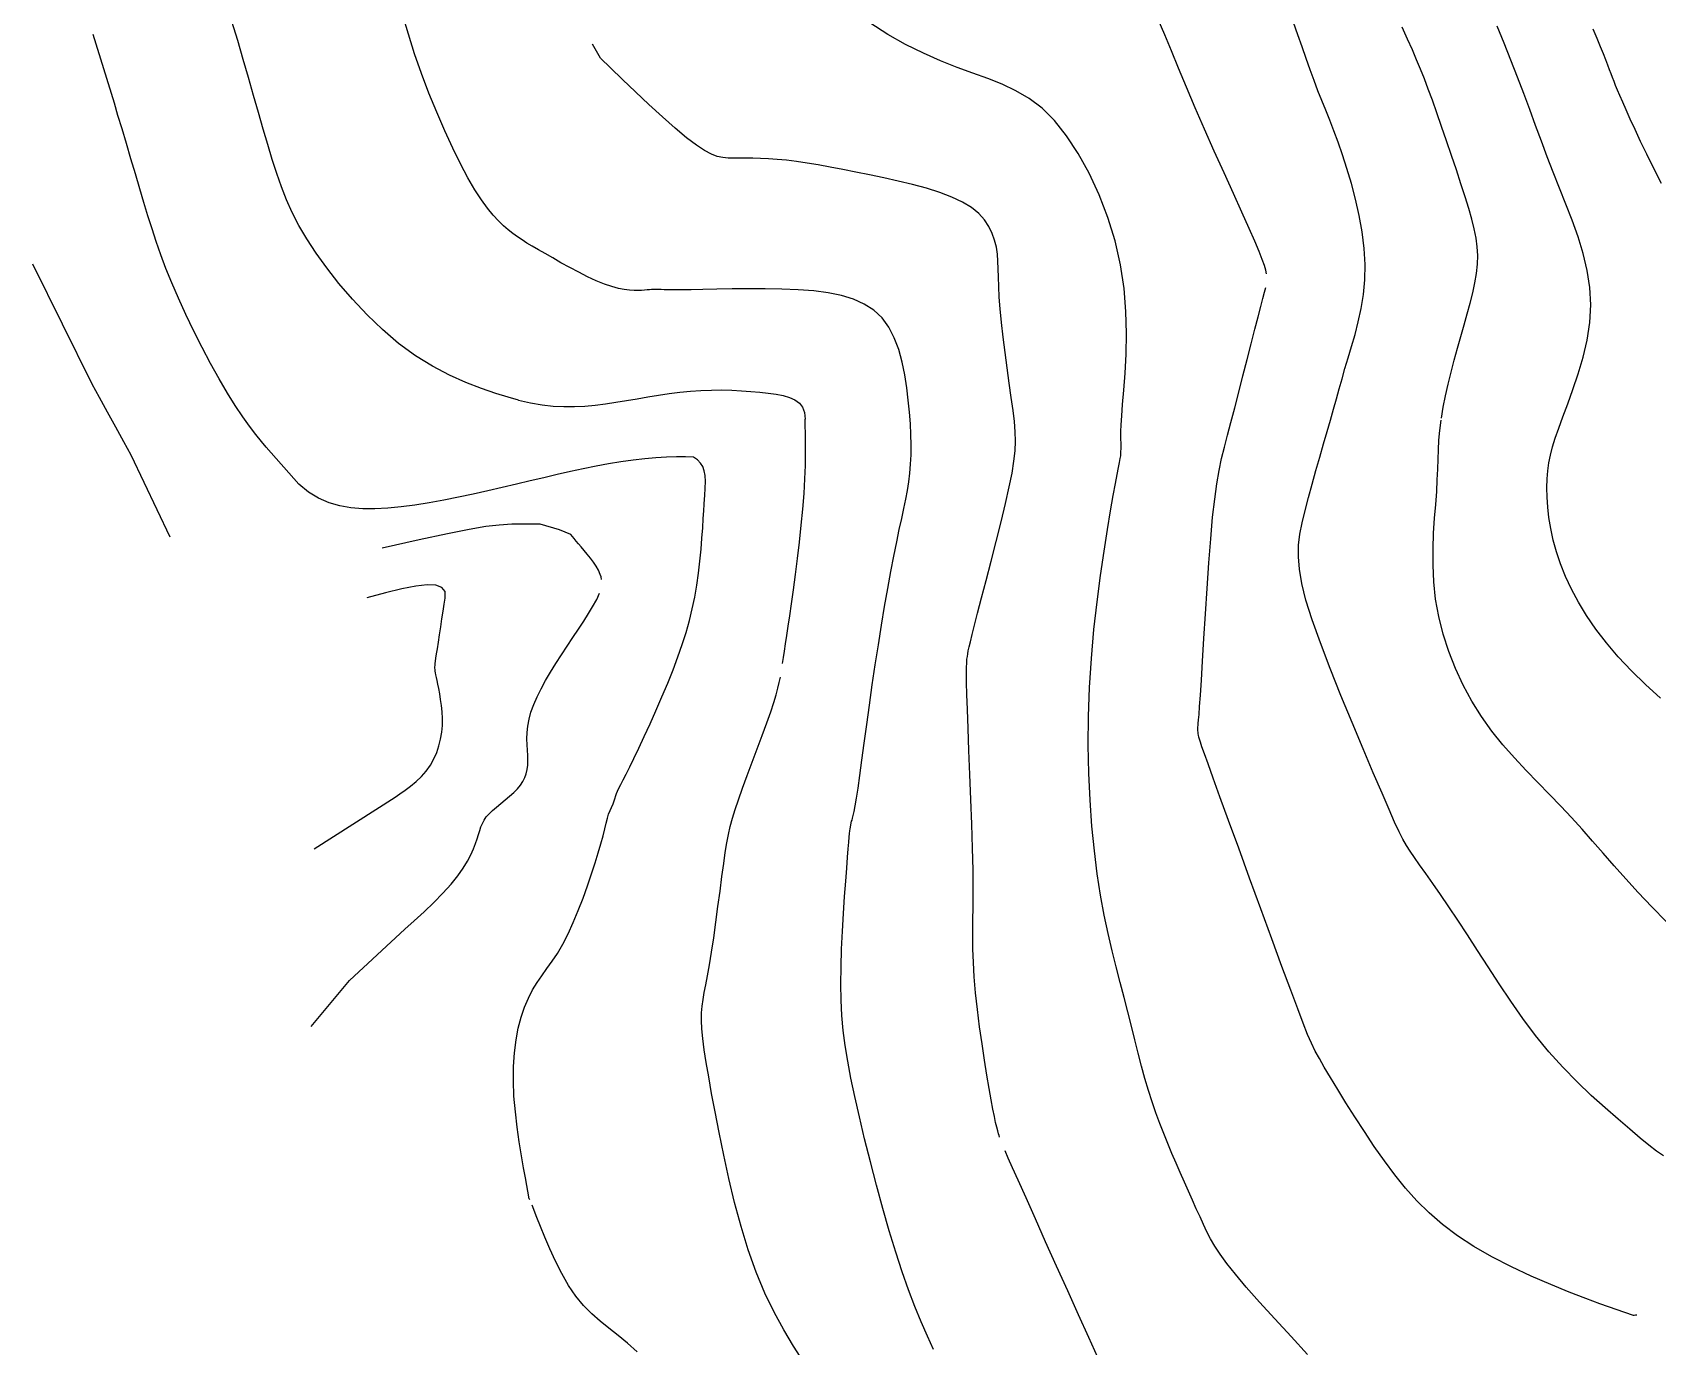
# Model space of a CAD drawing. Header units: millimetres. Extents: x 2235526 to 2245569, y 371981 to 382303.
# Drawn here: x 2242881.4 to 2243091.6, y 379134.2 to 379304.3 of the extents above; entities that cross this region are included whole.
import ezdxf

# ---------------------------------------------------------------- set-up
doc = ezdxf.new("R2010")
doc.units = ezdxf.units.MM
doc.linetypes.add('CONTI', pattern=[0])
for name, color, linetype, transparency in [('139', 10, 'CONTI', 0.7), ('141', 10, 'CONTI', 0.7), ('143', 10, 'CONTI', 0.7), ('145', 10, 'CONTI', 0.7), ('147', 10, 'CONTI', 0.7), ('149', 10, 'CONTI', 0.7), ('151', 10, 'CONTI', 0.7), ('153', 10, 'CONTI', 0.7), ('155', 10, 'CONTI', 0.7), ('157', 10, 'CONTI', 0.7), ('159', 10, 'CONTI', 0.7), ('161', 10, 'CONTI', 0.7)]:
    doc.layers.add(name, color=color, linetype=linetype, transparency=transparency)

msp = doc.modelspace()

# ---------------------------------------------------------------- linework, layer by layer
at = {"layer": '139', "elevation": 139}
msp.add_lwpolyline([(2242917.85, 379198.6), (2242928.34, 379205.31), (2242928.95, 379205.71), (2242929.62, 379206.18), (2242930.33, 379206.72), (2242931.04, 379207.31), (2242931.72, 379207.97), (2242932.34, 379208.68), (2242932.88, 379209.44), (2242933.33, 379210.24), (2242933.7, 379211.07), (2242933.99, 379211.93), (2242934.21, 379212.81), (2242934.35, 379213.7), (2242934.43, 379214.59), (2242934.44, 379215.47), (2242934.4, 379216.33), (2242934.32, 379217.16), (2242934.21, 379217.95), (2242934.09, 379218.68), (2242933.96, 379219.34), (2242933.84, 379219.91), (2242933.74, 379220.4), (2242933.66, 379220.79), (2242933.6, 379221.12), (2242933.55, 379221.39), (2242933.52, 379221.61), (2242933.49, 379221.81), (2242933.48, 379221.98), (2242933.48, 379222.16), (2242933.49, 379222.35), (2242933.51, 379222.59), (2242933.55, 379222.9), (2242933.6, 379223.3), (2242933.68, 379223.83), (2242933.79, 379224.51), (2242933.92, 379225.35), (2242934.06, 379226.3), (2242934.22, 379227.33), (2242934.38, 379228.37), (2242934.53, 379229.37), (2242934.68, 379230.28), (2242934.79, 379231.05)], dxfattribs=at)
at = {"layer": '139'}
msp.add_lwpolyline([(2242934.79, 379231.05), (2242934.78, 379231.9), (2242934.38, 379232.45), (2242933.61, 379232.73), (2242932.48, 379232.77), (2242931, 379232.6), (2242929.2, 379232.25), (2242927.08, 379231.74), (2242924.67, 379231.11)], dxfattribs=at)
at = {"layer": '141', "elevation": 141}
for points in [[(2242881.41, 379274.32), (2242889.07, 379258.81), (2242890.03, 379257.08), (2242891.07, 379255.18), (2242892.15, 379253.24), (2242893.19, 379251.34), (2242894.15, 379249.61), (2242899.17, 379238.97)], [(2242955.03, 379233.46), (2242954.96, 379233.8), (2242954.86, 379234.13), (2242954.62, 379234.66), (2242954.32, 379235.19), (2242953.97, 379235.73), (2242953.58, 379236.25), (2242953.18, 379236.76), (2242952.78, 379237.24), (2242952.4, 379237.69), (2242952.05, 379238.09), (2242951.75, 379238.45), (2242951.48, 379238.77), (2242951.25, 379239.05), (2242951.05, 379239.29), (2242949.58, 379239.9), (2242947.1, 379240.61)], [(2242917.47, 379175.62), (2242922.43, 379181.57), (2242929.57, 379188.2), (2242930.79, 379189.29), (2242932.06, 379190.47), (2242933.31, 379191.68), (2242934.5, 379192.88), (2242935.56, 379194.04), (2242936.44, 379195.11), (2242937.14, 379196.11), (2242937.7, 379197.02), (2242938.13, 379197.85), (2242938.47, 379198.61), (2242938.73, 379199.3), (2242938.93, 379199.92), (2242939.1, 379200.48), (2242939.26, 379200.99), (2242939.42, 379201.46), (2242939.61, 379201.9), (2242939.84, 379202.32), (2242940.12, 379202.73), (2242940.48, 379203.15), (2242940.93, 379203.58), (2242941.44, 379204.02), (2242942, 379204.48), (2242942.57, 379204.94), (2242943.13, 379205.41), (2242943.67, 379205.88), (2242944.14, 379206.36), (2242944.53, 379206.84), (2242944.85, 379207.32), (2242945.1, 379207.82), (2242945.28, 379208.33), (2242945.4, 379208.87), (2242945.47, 379209.44), (2242945.49, 379210.04), (2242945.47, 379210.68), (2242945.43, 379211.36), (2242945.39, 379212.08), (2242945.38, 379212.84), (2242945.4, 379213.65), (2242945.48, 379214.49), (2242945.65, 379215.38), (2242945.9, 379216.31), (2242946.26, 379217.28), (2242946.69, 379218.28), (2242947.2, 379219.32), (2242947.78, 379220.39), (2242948.42, 379221.48), (2242949.1, 379222.59), (2242949.83, 379223.72), (2242950.57, 379224.86), (2242951.32, 379225.97), (2242952.04, 379227.05), (2242952.72, 379228.08), (2242953.34, 379229.05), (2242953.87, 379229.92), (2242954.4, 379230.87), (2242954.77, 379231.7)]]:
    msp.add_lwpolyline(points, dxfattribs=at)
at = {"layer": '141'}
msp.add_lwpolyline([(2242947.1, 379240.61), (2242945.09, 379240.64), (2242943.4, 379240.62), (2242941.8, 379240.52), (2242940.04, 379240.31), (2242937.88, 379239.94), (2242935.1, 379239.38), (2242931.43, 379238.59), (2242926.65, 379237.54)], dxfattribs=at)
at = {"layer": '143', "elevation": 143}
for points in [[(2242915.88, 379245.79), (2242911.66, 379250.61), (2242911.04, 379251.34), (2242910.32, 379252.24), (2242909.5, 379253.3), (2242908.61, 379254.54), (2242907.64, 379255.98), (2242906.62, 379257.6), (2242905.55, 379259.43), (2242904.45, 379261.41), (2242903.36, 379263.49), (2242902.29, 379265.63), (2242901.26, 379267.77), (2242900.3, 379269.87), (2242899.43, 379271.87), (2242898.67, 379273.74), (2242898.01, 379275.51), (2242897.41, 379277.2), (2242896.87, 379278.86), (2242896.35, 379280.53), (2242895.83, 379282.25), (2242895.3, 379284.05), (2242894.74, 379285.96), (2242894.15, 379287.93), (2242893.57, 379289.89), (2242893, 379291.78), (2242892.47, 379293.54), (2242892.01, 379295.1), (2242889.28, 379304.02)], [(2242945.75, 379153.17), (2242945.71, 379153.27), (2242945.67, 379153.3), (2242945.17, 379156.03), (2242944.93, 379157.33), (2242944.66, 379158.89), (2242944.38, 379160.67), (2242944.11, 379162.58), (2242943.88, 379164.57), (2242943.7, 379166.58), (2242943.62, 379168.56), (2242943.64, 379170.44), (2242943.75, 379172.21), (2242943.97, 379173.87), (2242944.26, 379175.41), (2242944.63, 379176.84), (2242945.07, 379178.13), (2242945.57, 379179.3), (2242946.11, 379180.34), (2242946.7, 379181.29), (2242947.32, 379182.19), (2242947.97, 379183.1), (2242948.64, 379184.05), (2242949.32, 379185.08), (2242950.01, 379186.26), (2242950.7, 379187.6), (2242951.37, 379189.07), (2242952.02, 379190.63), (2242952.64, 379192.23), (2242953.22, 379193.83), (2242953.74, 379195.37), (2242954.21, 379196.81), (2242954.6, 379198.11), (2242954.94, 379199.27), (2242955.22, 379200.3), (2242955.45, 379201.19), (2242955.64, 379201.95), (2242955.8, 379202.59), (2242955.94, 379203.11), (2242956.51, 379204.42), (2242956.66, 379204.82), (2242956.94, 379205.79), (2242957.09, 379206.09), (2242957.28, 379206.46), (2242957.53, 379206.94), (2242957.84, 379207.54), (2242958.22, 379208.29), (2242958.68, 379209.21), (2242959.22, 379210.32), (2242959.85, 379211.64), (2242960.56, 379213.14), (2242961.3, 379214.77), (2242962.07, 379216.49), (2242962.84, 379218.26), (2242963.59, 379220.03), (2242964.28, 379221.77), (2242964.91, 379223.45), (2242965.47, 379225.06), (2242965.96, 379226.62), (2242966.39, 379228.16), (2242966.76, 379229.68), (2242967.08, 379231.2), (2242967.35, 379232.74), (2242967.58, 379234.3), (2242967.76, 379235.86), (2242967.9, 379237.38), (2242968.02, 379238.83), (2242968.11, 379240.16), (2242968.18, 379241.36), (2242968.24, 379242.37), (2242968.29, 379243.21), (2242968.34, 379243.85), (2242968.38, 379244.32)], [(2242959.64, 379133.51), (2242958.39, 379134.64), (2242957.17, 379135.63), (2242955.99, 379136.56), (2242954.85, 379137.48), (2242953.76, 379138.44), (2242952.71, 379139.49), (2242951.71, 379140.7), (2242950.77, 379142.1), (2242949.88, 379143.64), (2242949.06, 379145.24), (2242948.33, 379146.84), (2242947.67, 379148.36), (2242947.12, 379149.73), (2242946.66, 379150.88), (2242946.03, 379152.47)]]:
    msp.add_lwpolyline(points, dxfattribs=at)
at = {"layer": '143'}
for points in [[(2242966.92, 379249.28), (2242965.88, 379249.34), (2242964.72, 379249.35), (2242963.44, 379249.31), (2242962.07, 379249.22), (2242960.62, 379249.08), (2242959.1, 379248.9), (2242957.54, 379248.68), (2242955.94, 379248.42), (2242954.32, 379248.12), (2242952.67, 379247.79), (2242951, 379247.43), (2242949.3, 379247.04), (2242947.57, 379246.64), (2242945.81, 379246.22), (2242944.02, 379245.79), (2242942.19, 379245.36), (2242940.32, 379244.93), (2242938.42, 379244.51), (2242936.52, 379244.11), (2242934.62, 379243.73), (2242932.74, 379243.39), (2242930.89, 379243.1), (2242929.1, 379242.87), (2242927.36, 379242.7), (2242925.71, 379242.61), (2242924.13, 379242.62), (2242922.61, 379242.74), (2242921.16, 379243), (2242919.77, 379243.41), (2242918.43, 379244), (2242917.13, 379244.79), (2242915.88, 379245.79)], [(2242968.38, 379244.32), (2242968.45, 379245.31), (2242968.47, 379246.17), (2242968.42, 379246.91), (2242968.31, 379247.54), (2242968.11, 379248.08), (2242967.82, 379248.54), (2242967.43, 379248.94), (2242966.92, 379249.28)]]:
    msp.add_lwpolyline(points, dxfattribs=at)
at = {"layer": '145', "elevation": 145}
for points in [[(2242944.3, 379256.69), (2242942.96, 379257.06), (2242941.34, 379257.55), (2242939.5, 379258.17), (2242937.48, 379258.95), (2242935.35, 379259.91), (2242933.15, 379261.06), (2242930.94, 379262.43), (2242928.78, 379264.03), (2242926.69, 379265.81), (2242924.69, 379267.74), (2242922.81, 379269.74), (2242921.06, 379271.77), (2242919.48, 379273.79), (2242918.09, 379275.72), (2242916.9, 379277.55), (2242915.88, 379279.29), (2242915.02, 379280.96), (2242914.27, 379282.62), (2242913.61, 379284.3), (2242913.01, 379286.02), (2242912.43, 379287.83), (2242911.85, 379289.75), (2242911.26, 379291.77), (2242910.65, 379293.9), (2242910.02, 379296.12), (2242909.37, 379298.42), (2242908.68, 379300.79), (2242907.96, 379303.23), (2242907.19, 379305.7)], [(2242978.45, 379222.6), (2242978.57, 379223.36), (2242978.7, 379224.2), (2242978.84, 379225.14), (2242979, 379226.21), (2242979.18, 379227.41), (2242979.38, 379228.78), (2242979.6, 379230.33), (2242979.85, 379232.13), (2242980.11, 379234.1), (2242980.37, 379236.18), (2242980.62, 379238.32), (2242980.86, 379240.48), (2242981.06, 379242.59), (2242981.22, 379244.61), (2242981.33, 379246.49), (2242981.4, 379248.21), (2242981.43, 379249.78), (2242981.43, 379251.17), (2242981.41, 379252.38), (2242981.39, 379253.41), (2242981.36, 379254.23)], [(2242981.13, 379132.28), (2242979.86, 379134.24), (2242978.6, 379136.36), (2242977.35, 379138.65), (2242976.15, 379141.12), (2242975.03, 379143.8), (2242974.01, 379146.69), (2242973.08, 379149.72), (2242972.24, 379152.83), (2242971.49, 379155.94), (2242970.83, 379158.98), (2242970.24, 379161.88), (2242969.72, 379164.55), (2242969.27, 379166.95), (2242968.89, 379169.08), (2242968.57, 379170.96), (2242968.32, 379172.61), (2242968.13, 379174.05), (2242968.01, 379175.31), (2242967.96, 379176.41), (2242967.97, 379177.37), (2242968.04, 379178.25), (2242968.16, 379179.11), (2242968.32, 379180.02), (2242968.52, 379181.02), (2242968.75, 379182.19), (2242969, 379183.59), (2242969.26, 379185.25), (2242969.54, 379187.11), (2242969.82, 379189.1), (2242970.09, 379191.13), (2242970.36, 379193.13), (2242970.6, 379195.01), (2242970.83, 379196.7), (2242971.04, 379198.13), (2242971.23, 379199.37), (2242971.44, 379200.47), (2242971.67, 379201.51), (2242971.95, 379202.56), (2242972.3, 379203.68), (2242972.74, 379204.97), (2242973.26, 379206.45), (2242973.87, 379208.08), (2242974.52, 379209.82), (2242975.17, 379211.57), (2242975.81, 379213.29), (2242976.4, 379214.91), (2242976.92, 379216.36), (2242977.31, 379217.53), (2242977.61, 379218.53), (2242977.84, 379219.39), (2242978.02, 379220.15), (2242978.16, 379220.84)]]:
    msp.add_lwpolyline(points, dxfattribs=at)
at = {"layer": '145'}
msp.add_lwpolyline([(2242944.3, 379256.69), (2242945.85, 379256.33), (2242947.33, 379256.07), (2242948.77, 379255.91), (2242950.16, 379255.84), (2242951.52, 379255.84), (2242952.87, 379255.91), (2242954.2, 379256.04), (2242955.54, 379256.2), (2242956.89, 379256.4), (2242958.25, 379256.63), (2242959.63, 379256.86), (2242961, 379257.1), (2242962.39, 379257.33), (2242963.77, 379257.54), (2242965.15, 379257.71), (2242966.53, 379257.85), (2242967.89, 379257.95), (2242969.25, 379257.99), (2242970.58, 379258), (2242971.87, 379257.96), (2242973.13, 379257.9), (2242974.34, 379257.81), (2242975.49, 379257.71), (2242976.58, 379257.58), (2242977.6, 379257.44), (2242978.52, 379257.27), (2242979.34, 379257.04), (2242980.05, 379256.73), (2242980.62, 379256.31), (2242981.04, 379255.77), (2242981.29, 379255.09), (2242981.36, 379254.23)], dxfattribs=at)
at = {"layer": '147', "elevation": 147}
msp.add_lwpolyline([(2242997.99, 379133.81), (2242997.18, 379135.54), (2242996.37, 379137.38), (2242995.55, 379139.37), (2242994.74, 379141.51), (2242993.91, 379143.85), (2242993.08, 379146.39), (2242992.24, 379149.15), (2242991.4, 379152.07), (2242990.59, 379155.07), (2242989.8, 379158.1), (2242989.06, 379161.06), (2242988.39, 379163.9), (2242987.8, 379166.54), (2242987.29, 379168.93), (2242986.88, 379171.12), (2242986.55, 379173.16), (2242986.3, 379175.11), (2242986.13, 379177.04), (2242986.02, 379179.02), (2242985.99, 379181.1), (2242986.01, 379183.32), (2242986.08, 379185.63), (2242986.19, 379187.97), (2242986.33, 379190.26), (2242986.47, 379192.43), (2242986.62, 379194.41), (2242986.75, 379196.12), (2242986.86, 379197.52), (2242986.95, 379198.62), (2242987.02, 379199.47), (2242987.08, 379200.11), (2242987.12, 379200.59), (2242987.15, 379200.93), (2242987.18, 379201.18), (2242987.37, 379202.17), (2242987.43, 379202.33), (2242987.5, 379202.56), (2242987.59, 379202.91), (2242987.71, 379203.42), (2242987.85, 379204.16), (2242988.01, 379205.15), (2242988.21, 379206.47), (2242988.45, 379208.12), (2242988.72, 379210.08), (2242989.01, 379212.29), (2242989.34, 379214.68), (2242989.69, 379217.21), (2242990.05, 379219.82), (2242990.44, 379222.44), (2242990.84, 379225.03), (2242991.24, 379227.56), (2242991.65, 379229.99), (2242992.06, 379232.31), (2242992.46, 379234.49), (2242992.84, 379236.5), (2242993.21, 379238.33), (2242993.55, 379239.94), (2242993.86, 379241.38), (2242994.14, 379242.67), (2242994.39, 379243.87), (2242994.6, 379245), (2242994.78, 379246.1), (2242994.91, 379247.22), (2242995.01, 379248.39), (2242995.06, 379249.6), (2242995.08, 379250.88), (2242995.05, 379252.22), (2242994.98, 379253.63), (2242994.86, 379255.11), (2242994.71, 379256.67), (2242994.51, 379258.29), (2242994.25, 379259.95), (2242993.91, 379261.61), (2242993.47, 379263.22), (2242992.9, 379264.73), (2242992.19, 379266.12), (2242991.31, 379267.32), (2242990.25, 379268.32), (2242989.02, 379269.12), (2242987.61, 379269.75), (2242986.05, 379270.22), (2242984.33, 379270.57), (2242982.47, 379270.81), (2242980.48, 379270.96), (2242978.37, 379271.05), (2242976.2, 379271.09), (2242974.02, 379271.1), (2242971.92, 379271.07), (2242969.93, 379271.04), (2242968.14, 379271), (2242966.61, 379270.96), (2242965.37, 379270.95), (2242964.4, 379270.95), (2242963.67, 379270.96), (2242963.12, 379270.97), (2242962.72, 379270.99), (2242962.42, 379271.01), (2242962.17, 379271.02), (2242961.94, 379271.02), (2242961.71, 379271.01), (2242961.48, 379270.99), (2242961.22, 379270.97), (2242960.93, 379270.94), (2242960.6, 379270.92), (2242960.21, 379270.89), (2242959.76, 379270.87), (2242959.24, 379270.88), (2242958.64, 379270.91), (2242957.96, 379271), (2242957.2, 379271.15), (2242956.34, 379271.38), (2242955.39, 379271.71), (2242954.35, 379272.14), (2242953.23, 379272.66), (2242952.08, 379273.24), (2242950.92, 379273.85), (2242949.78, 379274.47), (2242948.71, 379275.08), (2242947.72, 379275.64), (2242946.85, 379276.14), (2242946.07, 379276.59), (2242945.38, 379277.01), (2242944.74, 379277.41), (2242944.14, 379277.82), (2242943.55, 379278.25), (2242942.96, 379278.72), (2242942.34, 379279.25), (2242941.69, 379279.87), (2242941, 379280.61), (2242940.26, 379281.51), (2242939.48, 379282.59), (2242938.64, 379283.89), (2242937.74, 379285.44), (2242936.77, 379287.26), (2242935.77, 379289.31), (2242934.74, 379291.55), (2242933.71, 379293.94), (2242932.7, 379296.43), (2242931.75, 379298.97), (2242930.85, 379301.52), (2242930.05, 379304.04), (2242929.33, 379306.48)], dxfattribs=at)
at = {"layer": '149', "elevation": 149}
for points in [[(2243006.52, 379161.29), (2243006.45, 379161.49), (2243006.39, 379161.7), (2243006.28, 379162.1), (2243006.15, 379162.58), (2243006.01, 379163.2), (2243005.85, 379163.97), (2243005.65, 379164.93), (2243005.43, 379166.13), (2243005.17, 379167.58), (2243004.88, 379169.31), (2243004.57, 379171.27), (2243004.25, 379173.39), (2243003.94, 379175.59), (2243003.66, 379177.81), (2243003.42, 379179.98), (2243003.24, 379182.03), (2243003.13, 379183.91), (2243003.08, 379185.68), (2243003.07, 379187.43), (2243003.08, 379189.24), (2243003.1, 379191.18), (2243003.11, 379193.36), (2243003.09, 379195.84), (2243003.03, 379198.68), (2243002.93, 379201.78), (2243002.82, 379205.01), (2243002.69, 379208.25), (2243002.56, 379211.35), (2243002.44, 379214.19), (2243002.35, 379216.64), (2243002.28, 379218.6), (2243002.24, 379220.12), (2243002.23, 379221.26), (2243002.24, 379222.09), (2243002.27, 379222.69), (2243002.3, 379223.14), (2243002.35, 379223.5), (2243002.4, 379223.84), (2243002.47, 379224.24), (2243002.58, 379224.74), (2243002.74, 379225.42), (2243002.96, 379226.34), (2243003.27, 379227.55), (2243003.68, 379229.12), (2243004.19, 379231.08), (2243004.79, 379233.35), (2243005.43, 379235.82), (2243006.08, 379238.38), (2243006.71, 379240.91), (2243007.29, 379243.3), (2243007.77, 379245.44), (2243008.13, 379247.25), (2243008.38, 379248.78), (2243008.52, 379250.13), (2243008.57, 379251.37), (2243008.53, 379252.6), (2243008.43, 379253.9), (2243008.26, 379255.35), (2243008.03, 379257.03), (2243007.78, 379258.88), (2243007.51, 379260.85), (2243007.23, 379262.86), (2243006.98, 379264.84), (2243006.76, 379266.74), (2243006.58, 379268.49), (2243006.48, 379270.03), (2243006.41, 379271.39), (2243006.38, 379272.59), (2243006.35, 379273.66), (2243006.31, 379274.65), (2243006.23, 379275.57), (2243006.1, 379276.47), (2243005.88, 379277.37), (2243005.57, 379278.27), (2243005.14, 379279.15), (2243004.56, 379280.01), (2243003.82, 379280.83), (2243002.88, 379281.6), (2243001.73, 379282.32), (2243000.36, 379282.97), (2242998.79, 379283.57), (2242997.08, 379284.11), (2242995.27, 379284.6), (2242993.4, 379285.04), (2242991.53, 379285.46), (2242989.68, 379285.84), (2242987.91, 379286.2), (2242986.22, 379286.54), (2242984.6, 379286.84), (2242983.07, 379287.12), (2242981.62, 379287.36), (2242980.25, 379287.56), (2242978.96, 379287.72), (2242977.75, 379287.83), (2242976.63, 379287.91), (2242975.57, 379287.96), (2242974.6, 379287.98), (2242973.7, 379287.99), (2242972.86, 379288), (2242972.1, 379288), (2242971.4, 379288.01), (2242970.71, 379288.08), (2242970, 379288.23), (2242969.23, 379288.52), (2242968.34, 379288.99), (2242967.29, 379289.68), (2242966.03, 379290.64), (2242964.55, 379291.88), (2242962.9, 379293.34), (2242961.16, 379294.94), (2242959.41, 379296.58), (2242957.73, 379298.19), (2242956.2, 379299.68), (2242954.9, 379300.95), (2242953.86, 379302.75)], [(2243019.25, 379132.77), (2243018.06, 379135.37), (2243016.74, 379138.28), (2243015.34, 379141.39), (2243013.9, 379144.58), (2243012.48, 379147.73), (2243011.15, 379150.72), (2243009.94, 379153.42), (2243008.92, 379155.71), (2243008.2, 379157.33), (2243007.64, 379158.58), (2243007.23, 379159.53)]]:
    msp.add_lwpolyline(points, dxfattribs=at)
at = {"layer": '151', "elevation": 151}
msp.add_lwpolyline([(2243046.37, 379133.18), (2243044.23, 379135.47), (2243042.12, 379137.76), (2243040.15, 379139.93), (2243038.42, 379141.89), (2243037.02, 379143.55), (2243035.91, 379144.95), (2243035.04, 379146.15), (2243034.36, 379147.19), (2243033.82, 379148.14), (2243033.35, 379149.05), (2243032.91, 379149.97), (2243032.45, 379150.96), (2243031.97, 379152.02), (2243031.47, 379153.13), (2243030.96, 379154.29), (2243030.43, 379155.48), (2243029.9, 379156.7), (2243029.36, 379157.94), (2243028.82, 379159.19), (2243028.29, 379160.46), (2243027.76, 379161.75), (2243027.25, 379163.08), (2243026.74, 379164.44), (2243026.25, 379165.86), (2243025.78, 379167.34), (2243025.32, 379168.88), (2243024.89, 379170.49), (2243024.45, 379172.16), (2243024.02, 379173.89), (2243023.58, 379175.67), (2243023.12, 379177.5), (2243022.64, 379179.38), (2243022.14, 379181.31), (2243021.62, 379183.32), (2243021.09, 379185.42), (2243020.57, 379187.65), (2243020.07, 379190.04), (2243019.59, 379192.6), (2243019.16, 379195.37), (2243018.78, 379198.36), (2243018.46, 379201.55), (2243018.22, 379204.91), (2243018.05, 379208.42), (2243017.98, 379212.04), (2243018.01, 379215.74), (2243018.14, 379219.49), (2243018.39, 379223.26), (2243018.73, 379226.98), (2243019.14, 379230.58), (2243019.59, 379233.98), (2243020.05, 379237.13), (2243020.49, 379239.95), (2243020.89, 379242.36), (2243021.22, 379244.33), (2243021.5, 379245.88), (2243021.72, 379247.07), (2243021.89, 379247.97), (2243022.02, 379248.63), (2243022.12, 379249.12), (2243022.19, 379249.48), (2243022.27, 379250.96), (2243022.24, 379251.2), (2243022.22, 379251.53), (2243022.21, 379251.98), (2243022.22, 379252.62), (2243022.26, 379253.49), (2243022.33, 379254.65), (2243022.44, 379256.13), (2243022.6, 379257.98), (2243022.77, 379260.16), (2243022.9, 379262.62), (2243022.95, 379265.3), (2243022.87, 379268.16), (2243022.62, 379271.15), (2243022.16, 379274.21), (2243021.46, 379277.29), (2243020.53, 379280.32), (2243019.4, 379283.27), (2243018.12, 379286.05), (2243016.7, 379288.62), (2243015.19, 379290.91), (2243013.62, 379292.86), (2243012.01, 379294.45), (2243010.35, 379295.71), (2243008.64, 379296.72), (2243006.87, 379297.56), (2243005.01, 379298.29), (2243003.07, 379298.99), (2243001.03, 379299.73), (2242998.89, 379300.59), (2242996.66, 379301.57), (2242994.37, 379302.71), (2242992.05, 379304.02), (2242989.72, 379305.51)], dxfattribs=at)
at = {"layer": '153', "elevation": 153}
for points in [[(2243041.05, 379273.03), (2243040.96, 379273.5), (2243040.78, 379274.11), (2243040.49, 379274.9), (2243040.08, 379275.93), (2243039.53, 379277.24), (2243038.8, 379278.89), (2243037.86, 379281), (2243036.77, 379283.42), (2243035.56, 379286.09), (2243034.3, 379288.89), (2243033.04, 379291.74), (2243031.81, 379294.53), (2243030.68, 379297.19), (2243029.67, 379299.64), (2243028.76, 379301.88), (2243027.89, 379303.97), (2243027.02, 379305.95)], [(2243088.95, 379138.25), (2243088.77, 379138.23), (2243088.63, 379138.22), (2243088.52, 379138.22), (2243084.18, 379139.71), (2243082.36, 379140.4), (2243080.21, 379141.24), (2243077.82, 379142.22), (2243075.3, 379143.31), (2243072.73, 379144.5), (2243070.22, 379145.78), (2243067.86, 379147.12), (2243065.74, 379148.52), (2243063.82, 379149.97), (2243062.1, 379151.48), (2243060.51, 379153.06), (2243059.05, 379154.7), (2243057.66, 379156.42), (2243056.32, 379158.22), (2243055, 379160.1), (2243053.71, 379162.01), (2243052.47, 379163.9), (2243051.32, 379165.73), (2243050.26, 379167.45), (2243049.32, 379169), (2243048.53, 379170.34), (2243047.89, 379171.45), (2243047.36, 379172.44), (2243046.87, 379173.44), (2243046.37, 379174.59), (2243045.79, 379176.03), (2243045.09, 379177.89), (2243044.19, 379180.32), (2243043.05, 379183.39), (2243041.74, 379186.97), (2243040.32, 379190.84), (2243038.87, 379194.81), (2243037.45, 379198.69), (2243036.15, 379202.26), (2243035.03, 379205.34), (2243034.15, 379207.77), (2243033.49, 379209.6), (2243033.02, 379210.92), (2243032.7, 379211.83), (2243032.5, 379212.43), (2243032.38, 379212.81), (2243032.31, 379213.07), (2243032.26, 379213.3), (2243032.21, 379213.5), (2243032.19, 379213.69), (2243032.17, 379213.86), (2243032.16, 379214.04), (2243032.16, 379214.21), (2243032.17, 379214.38), (2243032.19, 379214.57), (2243032.22, 379214.85), (2243032.26, 379215.29), (2243032.32, 379215.99), (2243032.4, 379217.03), (2243032.5, 379218.48), (2243032.63, 379220.42), (2243032.78, 379222.91), (2243032.95, 379225.82), (2243033.14, 379229.01), (2243033.36, 379232.32), (2243033.59, 379235.62), (2243033.83, 379238.73), (2243034.08, 379241.53), (2243034.35, 379243.88), (2243034.62, 379245.87), (2243034.92, 379247.58), (2243035.25, 379249.13), (2243035.6, 379250.61), (2243036, 379252.14), (2243036.45, 379253.8), (2243036.94, 379255.67), (2243037.47, 379257.71), (2243038.01, 379259.83), (2243038.55, 379261.95), (2243039.07, 379263.98), (2243039.55, 379265.85), (2243039.97, 379267.47), (2243040.31, 379268.79), (2243040.59, 379269.83), (2243040.8, 379270.64), (2243040.95, 379271.27)]]:
    msp.add_lwpolyline(points, dxfattribs=at)
at = {"layer": '155', "elevation": 155}
msp.add_lwpolyline([(2243092.43, 379158.89), (2243091.5, 379159.48), (2243090.53, 379160.24), (2243089.41, 379161.18), (2243088.07, 379162.31), (2243086.54, 379163.61), (2243084.86, 379165.07), (2243083.07, 379166.68), (2243081.24, 379168.44), (2243079.4, 379170.33), (2243077.59, 379172.34), (2243075.86, 379174.46), (2243074.21, 379176.66), (2243072.64, 379178.9), (2243071.15, 379181.13), (2243069.72, 379183.34), (2243068.36, 379185.47), (2243067.06, 379187.49), (2243065.82, 379189.37), (2243064.65, 379191.11), (2243063.55, 379192.69), (2243062.55, 379194.12), (2243061.65, 379195.4), (2243060.85, 379196.52), (2243060.18, 379197.48), (2243059.63, 379198.29), (2243059.15, 379199.05), (2243058.7, 379199.86), (2243058.21, 379200.83), (2243057.63, 379202.07), (2243056.92, 379203.69), (2243056, 379205.8), (2243054.86, 379208.45), (2243053.54, 379211.55), (2243052.12, 379214.94), (2243050.67, 379218.45), (2243049.28, 379221.95), (2243048.02, 379225.27), (2243046.96, 379228.26), (2243046.16, 379230.8), (2243045.62, 379232.95), (2243045.3, 379234.8), (2243045.17, 379236.42), (2243045.21, 379237.9), (2243045.38, 379239.34), (2243045.67, 379240.82), (2243046.04, 379242.41), (2243046.47, 379244.09), (2243046.94, 379245.82), (2243047.44, 379247.58), (2243047.94, 379249.32), (2243048.44, 379251.01), (2243048.91, 379252.62), (2243049.33, 379254.11), (2243049.73, 379255.51), (2243050.1, 379256.84), (2243050.46, 379258.15), (2243050.82, 379259.45), (2243051.2, 379260.78), (2243051.61, 379262.16), (2243052.05, 379263.62), (2243052.5, 379265.18), (2243052.93, 379266.82), (2243053.31, 379268.54), (2243053.6, 379270.36), (2243053.79, 379272.26), (2243053.83, 379274.25), (2243053.7, 379276.32), (2243053.43, 379278.45), (2243053.05, 379280.58), (2243052.57, 379282.68), (2243052.03, 379284.72), (2243051.46, 379286.66), (2243050.88, 379288.45), (2243050.31, 379290.06), (2243049.77, 379291.54), (2243049.24, 379292.9), (2243048.72, 379294.2), (2243048.21, 379295.46), (2243047.71, 379296.73), (2243047.2, 379298.05), (2243046.7, 379299.43), (2243046.18, 379300.89), (2243045.65, 379302.41), (2243045.11, 379303.97), (2243044.54, 379305.57)], dxfattribs=at)
at = {"layer": '157', "elevation": 157}
for points in [[(2243063.67, 379254.36), (2243063.91, 379255.76), (2243064.2, 379257.24), (2243064.55, 379258.76), (2243064.93, 379260.31), (2243065.34, 379261.87), (2243065.76, 379263.41), (2243066.18, 379264.93), (2243066.61, 379266.42), (2243067.02, 379267.86), (2243067.4, 379269.24), (2243067.73, 379270.57), (2243068.01, 379271.85), (2243068.22, 379273.08), (2243068.34, 379274.26), (2243068.37, 379275.4), (2243068.31, 379276.52), (2243068.16, 379277.66), (2243067.93, 379278.84), (2243067.62, 379280.11), (2243067.22, 379281.49), (2243066.75, 379283.01), (2243066.21, 379284.69), (2243065.62, 379286.49), (2243065, 379288.36), (2243064.35, 379290.25), (2243063.71, 379292.11), (2243063.09, 379293.87), (2243062.51, 379295.5), (2243061.98, 379296.94), (2243061.48, 379298.26), (2243060.98, 379299.5), (2243060.47, 379300.73), (2243059.92, 379302), (2243059.3, 379303.39), (2243058.58, 379304.94)], [(2243092.75, 379189.21), (2243090.9, 379191.11), (2243089.15, 379192.96), (2243087.52, 379194.73), (2243086.01, 379196.42), (2243084.59, 379198.04), (2243083.22, 379199.61), (2243081.88, 379201.14), (2243080.52, 379202.65), (2243079.12, 379204.15), (2243077.66, 379205.66), (2243076.16, 379207.19), (2243074.64, 379208.76), (2243073.12, 379210.37), (2243071.63, 379212.06), (2243070.2, 379213.84), (2243068.85, 379215.72), (2243067.61, 379217.7), (2243066.48, 379219.79), (2243065.49, 379221.95), (2243064.62, 379224.17), (2243063.9, 379226.41), (2243063.34, 379228.68), (2243062.93, 379230.93), (2243062.69, 379233.16), (2243062.59, 379235.33), (2243062.59, 379237.44), (2243062.67, 379239.47), (2243062.8, 379241.39), (2243062.94, 379243.19), (2243063.07, 379244.85), (2243063.15, 379246.35), (2243063.21, 379247.73), (2243063.25, 379249.03), (2243063.3, 379250.27), (2243063.36, 379251.51), (2243063.47, 379252.77), (2243063.63, 379254.09)]]:
    msp.add_lwpolyline(points, dxfattribs=at)
at = {"layer": '159', "elevation": 159}
msp.add_lwpolyline([(2243092.03, 379218.13), (2243090.08, 379219.87), (2243088.25, 379221.66), (2243086.56, 379223.47), (2243085.02, 379225.28), (2243083.66, 379227.06), (2243082.46, 379228.81), (2243081.41, 379230.53), (2243080.51, 379232.22), (2243079.74, 379233.87), (2243079.1, 379235.48), (2243078.57, 379237.05), (2243078.15, 379238.58), (2243077.83, 379240.06), (2243077.59, 379241.48), (2243077.44, 379242.85), (2243077.35, 379244.14), (2243077.33, 379245.35), (2243077.37, 379246.49), (2243077.45, 379247.54), (2243077.59, 379248.55), (2243077.79, 379249.56), (2243078.06, 379250.62), (2243078.41, 379251.77), (2243078.85, 379253.06), (2243079.39, 379254.52), (2243080.02, 379256.2), (2243080.7, 379258.07), (2243081.39, 379260.1), (2243082.02, 379262.24), (2243082.53, 379264.46), (2243082.89, 379266.72), (2243083.02, 379269), (2243082.9, 379271.25), (2243082.55, 379273.47), (2243082.02, 379275.67), (2243081.35, 379277.83), (2243080.59, 379279.96), (2243079.77, 379282.06), (2243078.94, 379284.13), (2243078.15, 379286.17), (2243077.38, 379288.19), (2243076.62, 379290.21), (2243075.86, 379292.23), (2243075.1, 379294.28), (2243074.32, 379296.36), (2243073.51, 379298.49), (2243072.66, 379300.67), (2243071.78, 379302.88), (2243070.9, 379305.07)], dxfattribs=at)
at = {"layer": '161', "elevation": 161}
msp.add_lwpolyline([(2243092.16, 379284.71), (2243091.15, 379286.67), (2243090.25, 379288.5), (2243089.45, 379290.17), (2243088.73, 379291.69), (2243088.11, 379293.05), (2243087.58, 379294.24), (2243087.14, 379295.26), (2243086.77, 379296.11), (2243086.47, 379296.82), (2243086.22, 379297.41), (2243086.01, 379297.94), (2243085.82, 379298.43), (2243085.63, 379298.92), (2243085.43, 379299.45), (2243085.2, 379300.04), (2243084.94, 379300.72), (2243084.63, 379301.51), (2243084.26, 379302.42), (2243083.83, 379303.47), (2243083.32, 379304.68)], dxfattribs=at)

doc.saveas('drawing.dxf')
